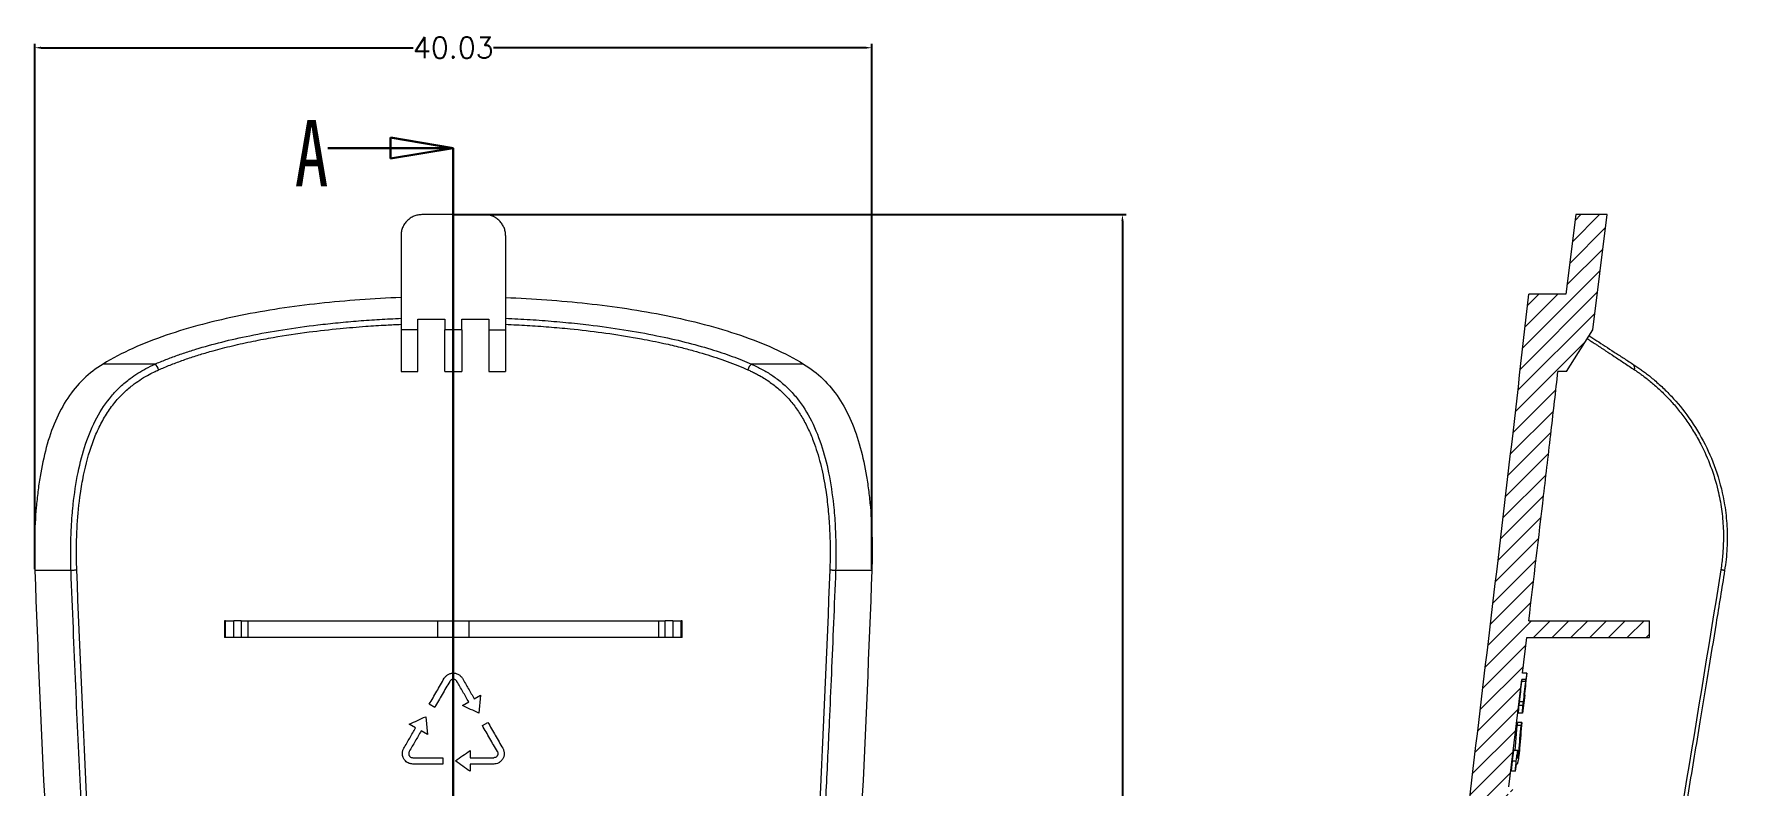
# Model space of a CAD drawing. Header units: inches. Extents: x 1631 to 3663, y 1126 to 1454.
# Drawn here: x 2922.2 to 3003.6, y 1278.6 to 1314.7 of the extents above; entities that cross this region are included whole.
import ezdxf

# ---------------------------------------------------------------- set-up
doc = ezdxf.new("R2010")
doc.units = ezdxf.units.IN
doc.header["$LTSCALE"] = 15
doc.linetypes.add('PHANTOM', pattern=[12.7, 6.35, -1.27, 1.27, -1.27, 1.27, -1.27])
doc.styles.add('SLDTEXTSTYLE0', font='TXT', dxfattribs={"width": 0.75})
doc.styles.get("Standard").update_dxf_attribs({"font": 'txt', "bigfont": 'gbcbig.shx'})
doc.dimstyles.new('1.5', dxfattribs={"dimtxt": 1, "dimasz": 0.3, "dimexe": 0.18, "dimexo": 0.0625, "dimgap": 0.09, "dimtad": 0, "dimzin": 0, "dimdsep": 46, "dimtxsty": 'Standard', "dimcen": 0, "dimclrd": 3, "dimclre": 3, "dimadec": 0, "dimazin": 2, "dimtfac": 1, "dimtofl": 0, "dimtmove": 0, "dimatfit": 3, "dimfxl": 1, "dimtolj": 1, "dimtzin": 0, "dimarcsym": 0})

# ---------------------------------------------------------------- blocks, each defined once
blk = doc.blocks.new('_CLOSED')
at = {"color": 0, "linetype": 'ByBlock', "lineweight": -2}
for p, q in [((-1, 0.166667), (0, 0)), ((-1, 0.166667), (-1, -0.166667)), ((0, 0), (-1, -0.166667)), ((0, 0), (-1, 0))]:
    blk.add_line(p, q, dxfattribs=at)
blk = doc.blocks.new('*D264')
at = {"color": 3, "lineweight": -2}
for p, q in [((2922.264, 1289.056), (2922.264, 1314.187)), ((2922.564, 1314.007), (2940.354, 1314.007)), ((2961.991, 1314.007), (2944.2, 1314.007)), ((2962.291, 1289.06), (2962.291, 1314.187))]:
    blk.add_line(p, q, dxfattribs=at)
at = {"color": 3}
for points in [[(2922.564, 1314.057), (2922.564, 1313.957), (2922.264, 1314.007)], [(2961.991, 1314.057), (2961.991, 1313.957), (2962.291, 1314.007)]]:
    blk.add_solid(points, dxfattribs=at)
at = {"layer": 'Defpoints', "color": 0}
for p in [(2962.291, 1314.007), (2922.264, 1288.994), (2962.291, 1288.998)]:
    blk.add_point(p, dxfattribs=at)
at = {"color": 0, "insert": (2942.277, 1314.007), "char_height": 1, "attachment_point": 5}
blk.add_mtext('\\A1;40.03', dxfattribs=at)
blk = doc.blocks.new('*D265')
at = {"color": 3, "lineweight": -2}
for p, q in [((2942.34, 1306.021), (2974.454, 1306.021)), ((2974.274, 1305.721), (2974.274, 1275.642)), ((2974.274, 1241.382), (2974.274, 1271.462)), ((2937.99, 1241.082), (2974.454, 1241.082))]:
    blk.add_line(p, q, dxfattribs=at)
at = {"color": 3}
for points in [[(2974.224, 1305.721), (2974.324, 1305.721), (2974.274, 1306.021)], [(2974.224, 1241.382), (2974.324, 1241.382), (2974.274, 1241.082)]]:
    blk.add_solid(points, dxfattribs=at)
at = {"layer": 'Defpoints', "color": 0}
for p in [(2942.277, 1306.021), (2937.927, 1241.082), (2974.274, 1241.082)]:
    blk.add_point(p, dxfattribs=at)
at = {"color": 0, "insert": (2974.274, 1273.552), "char_height": 1, "attachment_point": 5, "rotation": 90}
blk.add_mtext('\\A1;64.94', dxfattribs=at)

msp = doc.modelspace()

# ---------------------------------------------------------------- hatches: boundary and pattern name
at = {"linetype": 'Continuous', "lineweight": 0}
h = msp.add_hatch(dxfattribs=at)
h.set_pattern_fill('ANSI31', color=4, scale=0.2, style=0)
h.set_pattern_definition([(45, (131.2039, 0), (-0.4490128, 0.4490128), [])])
edge = h.paths.add_edge_path(flags=0)
edge.add_spline(control_points=[(2992.667, 1277.876), (2992.688, 1278.054), (2992.709, 1278.233), (2992.731, 1278.412)], knot_values=[0, 0, 0, 0, 1, 1, 1, 1], weights=[1, 1, 1, 1], degree=3, periodic=0)
edge.add_line((2992.731, 1278.412), (2992.933, 1278.412))
edge.add_spline(control_points=[(2992.933, 1278.412), (2992.942, 1278.489), (2992.952, 1278.565), (2992.961, 1278.642)], knot_values=[0, 0, 0, 0, 1, 1, 1, 1], weights=[1, 1, 1, 1], degree=3, periodic=0)
edge.add_line((2992.961, 1278.642), (2992.758, 1278.642))
edge.add_spline(control_points=[(2992.758, 1278.642), (2992.896, 1279.804), (2993.1, 1281.52), (2993.372, 1283.791)], knot_values=[0, 0, 0, 0, 1, 1, 1, 1], weights=[1, 1, 1, 1], degree=3, periodic=0)
edge.add_line((2993.372, 1283.791), (2993.573, 1283.791))
edge.add_spline(control_points=[(2993.573, 1283.791), (2993.585, 1283.891), (2993.597, 1283.991), (2993.609, 1284.091)], knot_values=[0, 0, 0, 0, 1, 1, 1, 1], weights=[1, 1, 1, 1], degree=3, periodic=0)
edge.add_line((2993.609, 1284.091), (2993.408, 1284.091))
edge.add_spline(control_points=[(2993.408, 1284.091), (2993.475, 1284.658), (2993.543, 1285.225), (2993.611, 1285.791)], knot_values=[0, 0, 0, 0, 1, 1, 1, 1], weights=[1, 1, 1, 1], degree=3, periodic=0)
edge.add_line((2993.611, 1285.791), (2999.482, 1285.791))
edge.add_line((2999.482, 1285.791), (2999.482, 1286.591))
edge.add_line((2999.482, 1286.591), (2993.706, 1286.591))
edge.add_spline(control_points=[(2993.706, 1286.591), (2994.267, 1291.296), (2994.691, 1294.892), (2995.103, 1298.522)], knot_values=[0, 0, 0, 0, 1, 1, 1, 1], weights=[1, 1, 1, 1], degree=3, periodic=0)
edge.add_line((2995.103, 1298.522), (2995.516, 1298.521))
edge.add_line((2995.516, 1298.521), (2996.764, 1300.506))
edge.add_line((2996.764, 1300.506), (2997.453, 1306.021))
edge.add_line((2997.453, 1306.021), (2995.953, 1306.021))
edge.add_line((2995.953, 1306.021), (2995.478, 1302.221))
edge.add_spline(control_points=[(2995.478, 1302.221), (2994.887, 1302.221), (2994.296, 1302.221), (2993.705, 1302.221)], knot_values=[0, 0, 0, 0, 1, 1, 1, 1], weights=[1, 1, 1, 1], degree=3, periodic=0)
edge.add_spline(control_points=[(2993.705, 1302.221), (2993.185, 1297.503), (2992.631, 1292.787), (2992.07, 1288.073), (2991.648, 1284.526), (2991.221, 1280.978), (2990.802, 1277.43), (2990.383, 1273.882), (2989.972, 1270.333), (2989.586, 1266.781)], knot_values=[0, 0, 0, 0, 0.014242, 0.014242, 0.014242, 0.02496, 0.02496, 0.02496, 0.035679, 0.035679, 0.035679, 0.035679], weights=[1, 1, 1, 1, 1, 1, 1, 1, 1, 1], degree=3, periodic=0)
edge.add_spline(control_points=[(2989.586, 1266.781), (2989.427, 1265.311), (2989.197, 1263.139), (2988.91, 1260.299), (2988.703, 1258.194), (2988.505, 1256.112), (2988.317, 1254.064), (2988.197, 1252.714), (2988.139, 1252.049)], knot_values=[0, 0, 0, 0, 0.25, 0.375, 0.5, 0.625, 0.75, 0.872492, 0.872492, 0.872492, 0.872492], weights=[1, 1, 1, 1, 1, 1, 1, 1, 1], degree=3, periodic=0)
edge.add_spline(control_points=[(2988.139, 1252.049), (2988.13, 1251.945), (2988.137, 1251.843), (2988.16, 1251.742)], knot_values=[0, 0, 0, 0, 1, 1, 1, 1], weights=[1, 1, 1, 1], degree=3, periodic=0)
edge.add_line((2988.16, 1251.742), (2988.929, 1248.328))
edge.add_spline(control_points=[(2988.929, 1248.328), (2988.952, 1248.226), (2988.99, 1248.13), (2989.044, 1248.039)], knot_values=[0, 0, 0, 0, 1, 1, 1, 1], weights=[1, 1, 1, 1], degree=3, periodic=0)
edge.add_arc((3028.229, 1271.181), 45.509, 210.56446, 211.36897)
edge.add_spline(control_points=[(2989.372, 1247.491), (2989.314, 1247.491), (2989.255, 1247.491), (2989.197, 1247.491)], knot_values=[0, 0, 0, 0, 1, 1, 1, 1], weights=[1, 1, 1, 1], degree=3, periodic=0)
edge.add_spline(control_points=[(2989.197, 1247.491), (2990.232, 1245.787), (2991.381, 1244.146), (2992.631, 1242.591)], knot_values=[0, 0, 0, 0, 0.005983, 0.005983, 0.005983, 0.005983], weights=[1, 1, 1, 1], degree=3, periodic=0)
edge.add_line((2992.631, 1242.591), (2992.822, 1242.591))
edge.add_arc((3028.229, 1271.181), 45.509, 218.91881, 220.91265)
edge.add_spline(control_points=[(2993.838, 1241.377), (2993.852, 1241.361), (2993.869, 1241.346), (2993.887, 1241.336), (2993.907, 1241.324), (2993.928, 1241.316), (2993.95, 1241.312), (2993.972, 1241.307), (2993.995, 1241.307), (2994.017, 1241.31), (2994.039, 1241.313), (2994.061, 1241.32), (2994.081, 1241.33), (2994.101, 1241.341), (2994.119, 1241.355), (2994.135, 1241.371), (2994.148, 1241.385), (2994.16, 1241.402), (2994.169, 1241.42)], knot_values=[0.000003, 0.000003, 0.000003, 0.000003, 0.000067, 0.000067, 0.000067, 0.000134, 0.000134, 0.000134, 0.000201, 0.000201, 0.000201, 0.000269, 0.000269, 0.000269, 0.000336, 0.000336, 0.000336, 0.000396, 0.000396, 0.000396, 0.000396], weights=[1, 1, 1, 1, 1, 1, 1, 1, 1, 1, 1, 1, 1, 1, 1, 1, 1, 1, 1], degree=3, periodic=0)
edge.add_spline(control_points=[(2994.169, 1241.42), (2994.228, 1241.541), (2994.287, 1241.66), (2994.348, 1241.78), (2994.389, 1241.861), (2994.43, 1241.941), (2994.472, 1242.022), (2994.514, 1242.1), (2994.555, 1242.179), (2994.597, 1242.257)], knot_values=[0.000006, 0.000006, 0.000006, 0.000006, 0.000407, 0.000407, 0.000407, 0.000679, 0.000679, 0.000679, 0.000946, 0.000946, 0.000946, 0.000946], weights=[1, 1, 1, 1, 1, 1, 1, 1, 1, 1], degree=3, periodic=0)
edge.add_spline(control_points=[(2994.597, 1242.257), (2994.616, 1242.347), (2994.663, 1242.567), (2994.711, 1242.788), (2994.738, 1242.919)], knot_values=[0.039732, 0.039732, 0.039732, 0.039732, 0.046075, 0.055171, 0.055171, 0.055171, 0.055171], weights=[1, 1, 1, 1, 1], degree=3, periodic=0)
edge.add_spline(control_points=[(2994.738, 1242.919), (2994.757, 1243.008), (2994.733, 1243.101), (2994.675, 1243.171)], knot_values=[0, 0, 0, 0, 1, 1, 1, 1], weights=[1, 1, 1, 1], degree=3, periodic=0)
edge.add_spline(control_points=[(2994.675, 1243.171), (2994.545, 1243.327), (2994.416, 1243.484), (2994.288, 1243.641)], knot_values=[0.272524, 0.272524, 0.272524, 0.272524, 0.273136, 0.273136, 0.273136, 0.273136], weights=[1, 1, 1, 1], degree=3, periodic=0)
edge.add_line((2994.288, 1243.641), (2996.335, 1243.641))
edge.add_line((2996.335, 1243.641), (2997.335, 1244.141))
edge.add_line((2997.335, 1244.141), (2997.335, 1245.241))
edge.add_line((2997.335, 1245.241), (3003.567, 1245.241))
edge.add_line((3003.567, 1245.241), (3003.567, 1246.041))
edge.add_line((3003.567, 1246.041), (3002.767, 1247.241))
edge.add_line((3002.767, 1247.241), (3002.367, 1247.241))
edge.add_arc((3002.367, 1246.941), 0.3, 90, 180)
edge.add_line((3002.067, 1246.941), (3002.067, 1246.241))
edge.add_line((3002.067, 1246.241), (2992.334, 1246.241))
edge.add_spline(control_points=[(2992.334, 1246.241), (2991.76, 1247.068), (2991.214, 1247.914), (2990.698, 1248.778)], knot_values=[0, 0, 0, 0, 1, 1, 1, 1], weights=[1, 1, 1, 1], degree=3, periodic=0)
edge.add_spline(control_points=[(2990.698, 1248.778), (2990.675, 1248.817), (2990.657, 1248.859), (2990.645, 1248.902), (2990.643, 1248.909), (2990.642, 1248.917), (2990.64, 1248.925)], knot_values=[0.000004, 0.000004, 0.000004, 0.000004, 0.000138, 0.000138, 0.000138, 0.000161, 0.000161, 0.000161, 0.000161], weights=[1, 1, 1, 1, 1, 1, 1], degree=3, periodic=0)
edge.add_spline(control_points=[(2990.64, 1248.925), (2990.529, 1249.414), (2990.419, 1249.904), (2990.309, 1250.394), (2990.25, 1250.655), (2990.191, 1250.917), (2990.132, 1251.178), (2990.075, 1251.432), (2990.017, 1251.686), (2989.96, 1251.94)], knot_values=[0.000025, 0.000025, 0.000025, 0.000025, 0.001531, 0.001531, 0.001531, 0.002335, 0.002335, 0.002335, 0.003117, 0.003117, 0.003117, 0.003117], weights=[1, 1, 1, 1, 1, 1, 1, 1, 1, 1], degree=3, periodic=0)
edge.add_spline(control_points=[(2989.96, 1251.94), (2989.949, 1251.991), (2989.945, 1252.042), (2989.95, 1252.094)], knot_values=[0, 0, 0, 0, 0.337953, 0.337953, 0.337953, 0.337953], weights=[1.017065, 1.003551, 0.998064, 1.000602], degree=3, periodic=0)
edge.add_spline(control_points=[(2989.95, 1252.094), (2990.172, 1254.628), (2990.411, 1257.193), (2990.669, 1259.791)], knot_values=[0, 0, 0, 0, 1, 1, 1, 1], weights=[1, 1, 1, 1], degree=3, periodic=0)
edge.add_line((2990.669, 1259.791), (2999.482, 1259.791))
edge.add_line((2999.482, 1259.791), (2999.482, 1260.591))
edge.add_line((2999.482, 1260.591), (2990.749, 1260.591))
edge.add_spline(control_points=[(2990.749, 1260.591), (2990.946, 1262.556), (2991.155, 1264.554), (2991.376, 1266.587)], knot_values=[0, 0, 0, 0, 1, 1, 1, 1], weights=[1, 1, 1, 1], degree=3, periodic=0)
edge.add_spline(control_points=[(2991.376, 1266.587), (2991.713, 1269.69), (2992.094, 1273.015), (2992.545, 1276.843)], knot_values=[0, 0, 0, 0, 1, 1, 1, 1], weights=[1, 1, 1, 1], degree=3, periodic=0)
edge.add_line((2992.545, 1276.843), (2992.746, 1276.842))
edge.add_spline(control_points=[(2992.746, 1276.842), (2992.756, 1276.918), (2992.765, 1276.995), (2992.774, 1277.072)], knot_values=[0, 0, 0, 0, 1, 1, 1, 1], weights=[1, 1, 1, 1], degree=3, periodic=0)
edge.add_line((2992.774, 1277.072), (2992.572, 1277.072))
edge.add_spline(control_points=[(2992.572, 1277.072), (2992.595, 1277.263), (2992.617, 1277.454), (2992.64, 1277.646)], knot_values=[0, 0, 0, 0, 1, 1, 1, 1], weights=[1, 1, 1, 1], degree=3, periodic=0)
edge.add_line((2992.64, 1277.646), (2992.842, 1277.646))
edge.add_spline(control_points=[(2992.842, 1277.646), (2992.851, 1277.723), (2992.86, 1277.799), (2992.87, 1277.876)], knot_values=[0, 0, 0, 0, 1, 1, 1, 1], weights=[1, 1, 1, 1], degree=3, periodic=0)
edge.add_line((2992.87, 1277.876), (2992.667, 1277.876))

# ---------------------------------------------------------------- linework, layer by layer
at = {"color": 7, "linetype": 'Continuous', "lineweight": 30}
msp.add_line((2936.277, 1309.206), (2942.277, 1309.206), dxfattribs=at)
at = {"color": 7, "linetype": 'PHANTOM', "lineweight": 30}
msp.add_line((2942.277, 1309.206), (2942.277, 1232.697), dxfattribs=at)
at = {"color": 7, "linetype": 'Continuous', "lineweight": 15}
for p, q in [((2943.777, 1306.021), (2940.777, 1306.021)), ((2995.953, 1306.021), (2995.478, 1302.221)), ((2997.453, 1306.021), (2995.953, 1306.021)), ((2996.764, 1300.506), (2997.453, 1306.021)), ((2939.777, 1305.021), (2939.777, 1300.506)), ((2944.777, 1305.021), (2944.777, 1300.506)), ((2995.478, 1302.221), (2993.705, 1302.221)), ((2940.577, 1301.021), (2941.877, 1301.021)), ((2940.577, 1300.506), (2940.577, 1301.021)), ((2941.877, 1301.021), (2941.877, 1300.506)), ((2942.677, 1301.021), (2943.977, 1301.021)), ((2942.677, 1300.506), (2942.677, 1301.021)), ((2943.977, 1301.021), (2943.977, 1300.506)), ((2940.577, 1300.506), (2939.777, 1300.506)), ((2939.777, 1300.506), (2939.777, 1298.521)), ((2940.577, 1298.521), (2940.577, 1300.506)), ((2942.677, 1300.506), (2941.877, 1300.506)), ((2941.877, 1298.521), (2941.877, 1300.506)), ((2942.677, 1300.506), (2942.677, 1298.521)), ((2943.977, 1300.506), (2944.777, 1300.506)), ((2943.977, 1300.506), (2943.977, 1298.521)), ((2944.777, 1300.506), (2944.777, 1298.521)), ((2995.516, 1298.521), (2996.764, 1300.506)), ((2928.012, 1298.873), (2925.527, 1298.873)), ((2939.777, 1298.521), (2940.577, 1298.521)), ((2941.877, 1298.521), (2942.677, 1298.521)), ((2943.977, 1298.521), (2944.777, 1298.521)), ((2959.027, 1298.873), (2956.542, 1298.873)), ((2995.516, 1298.521), (2995.103, 1298.521)), ((2923.997, 1288.995), (2922.264, 1288.994)), ((2962.291, 1288.998), (2960.558, 1288.995)), ((2931.341, 1286.591), (2931.339, 1285.791)), ((2931.389, 1286.591), (2931.341, 1286.591)), ((2931.389, 1285.791), (2931.389, 1286.591)), ((2931.787, 1285.791), (2931.787, 1286.591)), ((2932.138, 1286.591), (2931.787, 1286.591)), ((2932.138, 1286.591), (2932.138, 1285.791)), ((2932.46, 1285.791), (2932.46, 1286.591)), ((2941.518, 1286.591), (2941.518, 1285.791)), ((2943.036, 1285.791), (2943.036, 1286.591)), ((2952.095, 1286.591), (2952.095, 1285.791)), ((2952.416, 1285.791), (2952.416, 1286.591)), ((2952.768, 1286.591), (2952.416, 1286.591)), ((2952.768, 1286.591), (2952.768, 1285.791)), ((2953.166, 1285.791), (2953.166, 1286.591)), ((2953.214, 1286.591), (2953.166, 1286.591)), ((2953.215, 1285.791), (2953.214, 1286.591)), ((2993.706, 1286.591), (2999.482, 1286.591)), ((2999.482, 1285.791), (2999.482, 1286.591)), ((2931.389, 1285.791), (2931.339, 1285.791)), ((2932.138, 1285.791), (2931.787, 1285.791)), ((2942.277, 1284.091), (2942.277, 1285.791)), ((2952.768, 1285.791), (2952.416, 1285.791)), ((2953.215, 1285.791), (2953.166, 1285.791)), ((2993.408, 1284.091), (2993.611, 1285.791)), ((2993.611, 1285.791), (2999.482, 1285.791)), ((2942.277, 1283.792), (2942.277, 1284.091)), ((2992.758, 1278.643), (2993.372, 1283.791)), ((2993.562, 1283.691), (2993.36, 1283.691)), ((2993.573, 1283.791), (2993.372, 1283.791)), ((2993.609, 1284.091), (2993.408, 1284.091)), ((2993.609, 1284.091), (2993.573, 1283.792)), ((2943.277, 1282.859), (2943.58, 1283.034)), ((2943.58, 1283.034), (2943.497, 1282.178)), ((2993.511, 1283.034), (2993.405, 1282.178)), ((2993.479, 1282.859), (2993.511, 1283.034)), ((2940.957, 1282.005), (2941.04, 1281.149)), ((2941.387, 1282.45), (2941.127, 1282.6)), ((2942.714, 1282.534), (2943.017, 1282.709)), ((2993.405, 1282.178), (2993.203, 1282.178)), ((2993.251, 1282.709), (2993.225, 1282.534)), ((2993.427, 1282.534), (2993.225, 1282.534)), ((2993.453, 1282.709), (2993.251, 1282.709)), ((2993.427, 1282.534), (2993.453, 1282.709)), ((2940.477, 1281.474), (2940.174, 1281.649)), ((2941.04, 1281.149), (2940.737, 1281.324)), ((2943.667, 1281.584), (2943.927, 1281.734)), ((2993.139, 1281.584), (2993.034, 1280.392)), ((2993.169, 1281.734), (2993.139, 1281.584)), ((2993.341, 1281.584), (2993.139, 1281.584)), ((2993.372, 1281.734), (2993.169, 1281.734)), ((2993.341, 1281.584), (2993.372, 1281.734)), ((2943.077, 1280.392), (2943.077, 1280.042)), ((2992.976, 1280.392), (2992.909, 1279.908)), ((2993.179, 1280.392), (2992.976, 1280.392)), ((2993.179, 1280.392), (2993.137, 1280.042)), ((2941.777, 1280.042), (2941.777, 1279.742)), ((2943.077, 1279.742), (2943.077, 1279.392)), ((2992.905, 1279.875), (2992.857, 1279.392)), ((2992.906, 1279.892), (2993.109, 1279.892)), ((2993.102, 1279.742), (2993.06, 1279.392)), ((2992.857, 1279.392), (2992.86, 1279.416)), ((2993.06, 1279.392), (2992.857, 1279.392))]:
    msp.add_line(p, q, dxfattribs=at)
at = {"color": 8, "linetype": 'Continuous', "lineweight": 15}
msp.add_line((2993.173, 1280.342), (2993.232, 1280.342), dxfattribs=at)
at = {"color": 7, "linetype": 'Continuous', "lineweight": 15}
for centre, radius, start, end in [((2927.712, 1298.491), 0.486, 12.64872, 51.83968), ((2956.842, 1298.491), 0.486, 128.16037, 167.34989), ((2998.535, 1298.681), 0.243, 339.88338, 52.39294)]:
    msp.add_arc(centre, radius, start, end, dxfattribs=at)
for points, knots in [([(2940.777, 1306.021), (2940.744, 1306.02), (2940.679, 1306.019), (2940.582, 1306.004), (2940.487, 1305.98), (2940.364, 1305.936), (2940.218, 1305.859), (2940.065, 1305.732), (2939.939, 1305.579), (2939.847, 1305.405), (2939.788, 1305.217), (2939.781, 1305.086), (2939.777, 1305.021)], [0, 0, 0, 0, 0.0622486, 0.1240647, 0.1860639, 0.2488561, 0.3743504, 0.4987896, 0.6251533, 0.7507, 0.8752523, 1, 1, 1, 1]), ([(2944.777, 1305.021), (2944.776, 1305.054), (2944.774, 1305.119), (2944.76, 1305.215), (2944.737, 1305.309), (2944.693, 1305.432), (2944.616, 1305.578), (2944.49, 1305.732), (2944.335, 1305.86), (2944.159, 1305.952), (2943.971, 1306.011), (2943.842, 1306.018), (2943.777, 1306.021)], [0, 0, 0, 0, 0.062372, 0.12422, 0.186128, 0.248681, 0.374044, 0.50006, 0.627044, 0.7547, 0.877237, 1, 1, 1, 1]), ([(2939.777, 1302.06), (2938.457, 1302.007), (2937.156, 1301.913), (2934.595, 1301.632), (2933.336, 1301.445), (2931.49, 1301.071), (2930.88, 1300.931), (2929.682, 1300.614), (2929.104, 1300.441), (2927.438, 1299.868), (2926.42, 1299.418), (2925.527, 1298.873)], [0, 0, 0, 0, 0.25, 0.25, 0.5, 0.5, 0.625, 0.625, 0.75, 0.75, 1, 1, 1, 1]), ([(2944.777, 1302.06), (2946.097, 1302.007), (2947.399, 1301.913), (2949.959, 1301.632), (2951.218, 1301.445), (2953.065, 1301.071), (2953.674, 1300.931), (2954.872, 1300.614), (2955.45, 1300.441), (2957.116, 1299.868), (2958.135, 1299.418), (2959.027, 1298.873)], [0, 0, 0, 0, 0.25, 0.25, 0.5, 0.5, 0.625, 0.625, 0.75, 0.75, 1, 1, 1, 1]), ([(2989.586, 1266.781), (2990.229, 1272.693), (2990.938, 1278.597), (2992.349, 1290.406), (2993.053, 1296.311), (2993.705, 1302.221)], [0, 0, 0, 0, 0.5, 0.5, 1, 1, 1, 1]), ([(2928.012, 1298.873), (2928.097, 1298.909), (2928.267, 1298.983), (2928.531, 1299.089), (2928.802, 1299.193), (2929.081, 1299.295), (2929.368, 1299.394), (2929.663, 1299.491), (2930.265, 1299.68), (2931.214, 1299.943), (2932.601, 1300.256), (2934.136, 1300.532), (2935.553, 1300.726), (2936.767, 1300.857), (2937.752, 1300.944), (2938.757, 1301.014), (2939.435, 1301.046), (2939.777, 1301.062)], [0, 0, 0, 0, 0.025678, 0.05166, 0.077961, 0.104596, 0.131581, 0.158928, 0.186651, 0.296928, 0.41171, 0.543646, 0.681129, 0.759011, 0.838055, 0.918354, 1, 1, 1, 1]), ([(2928.186, 1298.597), (2928.276, 1298.636), (2928.455, 1298.715), (2928.731, 1298.827), (2929.012, 1298.936), (2929.298, 1299.041), (2929.588, 1299.143), (2929.882, 1299.24), (2930.181, 1299.335), (2930.483, 1299.425), (2930.835, 1299.526), (2931.403, 1299.678), (2932.205, 1299.868), (2933.021, 1300.034), (2934.076, 1300.224), (2935.291, 1300.407), (2936.771, 1300.573), (2938.003, 1300.677), (2938.977, 1300.74), (2939.54, 1300.766), (2939.777, 1300.777)], [0, 0, 0, 0, 0.027584, 0.055181, 0.082792, 0.110414, 0.138046, 0.165687, 0.193335, 0.220989, 0.248649, 0.289006, 0.373656, 0.459519, 0.498978, 0.641776, 0.763341, 0.863591, 0.942485, 1, 1, 1, 1]), ([(2944.777, 1301.062), (2944.973, 1301.053), (2945.364, 1301.036), (2945.946, 1301.002), (2946.521, 1300.963), (2947.09, 1300.918), (2947.652, 1300.868), (2948.207, 1300.812), (2949.14, 1300.707), (2950.421, 1300.532), (2951.955, 1300.256), (2953.343, 1299.942), (2954.367, 1299.659), (2955.113, 1299.42), (2955.613, 1299.246), (2956.09, 1299.065), (2956.392, 1298.937), (2956.542, 1298.873)], [0, 0, 0, 0, 0.04684, 0.093232, 0.139194, 0.184742, 0.229893, 0.274666, 0.319077, 0.456525, 0.588524, 0.703234, 0.813523, 0.861732, 0.90883, 0.954893, 1, 1, 1, 1]), ([(2944.777, 1300.777), (2944.95, 1300.769), (2945.295, 1300.753), (2945.811, 1300.724), (2946.327, 1300.691), (2946.841, 1300.652), (2947.354, 1300.609), (2948.206, 1300.528), (2949.391, 1300.391), (2950.522, 1300.216), (2951.508, 1300.039), (2952.258, 1299.887), (2953.086, 1299.694), (2953.74, 1299.522), (2954.315, 1299.355), (2954.851, 1299.184), (2955.374, 1299.002), (2955.882, 1298.808), (2956.206, 1298.667), (2956.368, 1298.597)], [0, 0, 0, 0, 0.041794, 0.083582, 0.125362, 0.167134, 0.208897, 0.25065, 0.375903, 0.50104, 0.534178, 0.626357, 0.693912, 0.751363, 0.801196, 0.850983, 0.900718, 0.950393, 1, 1, 1, 1]), ([(2996.591, 1300.23), (2996.709, 1300.154), (2996.943, 1300.002), (2997.347, 1299.74), (2997.772, 1299.464), (2998.21, 1299.18), (2998.527, 1298.974), (2998.683, 1298.873)], [0, 0, 0, 0, 0.2226631, 0.4398913, 0.6402034, 0.823229, 1, 1, 1, 1]), ([(2925.527, 1298.873), (2924.845, 1298.457), (2924.291, 1297.924), (2923.613, 1296.906), (2923.418, 1296.539), (2923.081, 1295.752), (2922.937, 1295.33), (2922.694, 1294.436), (2922.596, 1293.973), (2922.477, 1293.258), (2922.443, 1293.015), (2922.382, 1292.523), (2922.356, 1292.272), (2922.247, 1291.014), (2922.227, 1290.005), (2922.264, 1288.994)], [0, 0, 0, 0, 0.25, 0.25, 0.375, 0.375, 0.5, 0.5, 0.625, 0.625, 0.6875, 0.6875, 0.75, 0.75, 1, 1, 1, 1]), ([(2923.997, 1288.995), (2923.994, 1289.093), (2923.988, 1289.289), (2923.983, 1289.584), (2923.981, 1289.878), (2923.983, 1290.169), (2923.989, 1290.459), (2923.998, 1290.747), (2924.011, 1291.033), (2924.027, 1291.316), (2924.047, 1291.596), (2924.071, 1291.874), (2924.142, 1292.583), (2924.306, 1293.678), (2924.673, 1295.087), (2925.192, 1296.321), (2925.784, 1297.205), (2926.345, 1297.8), (2926.773, 1298.157), (2927.189, 1298.438), (2927.583, 1298.668), (2927.867, 1298.804), (2928.012, 1298.873)], [0, 0, 0, 0, 0.023809, 0.047438, 0.070892, 0.094173, 0.117286, 0.140233, 0.163019, 0.185647, 0.208122, 0.230447, 0.252626, 0.380419, 0.501077, 0.626199, 0.745534, 0.807644, 0.867901, 0.910209, 0.954202, 1, 1, 1, 1]), ([(2924.272, 1289.036), (2924.269, 1289.138), (2924.262, 1289.36), (2924.257, 1289.723), (2924.258, 1290.206), (2924.27, 1290.698), (2924.313, 1291.557), (2924.405, 1292.493), (2924.632, 1293.812), (2924.913, 1294.854), (2925.294, 1295.78), (2925.635, 1296.412), (2926.032, 1296.985), (2926.465, 1297.465), (2926.888, 1297.831), (2927.279, 1298.112), (2927.625, 1298.322), (2927.93, 1298.482), (2928.111, 1298.563), (2928.186, 1298.597)], [0, 0, 0, 0, 0.025431, 0.055586, 0.09046, 0.145239, 0.17747, 0.303766, 0.379054, 0.520272, 0.59003, 0.659665, 0.72858, 0.797017, 0.855228, 0.898659, 0.942083, 0.975871, 1, 1, 1, 1]), ([(2942.277, 1298.522), (2942.277, 1298.018), (2942.277, 1296.052), (2942.277, 1292.07), (2942.277, 1288.583), (2942.277, 1286.591)], [0.678911, 0.678911, 0.678911, 0.678911, 0.6940282, 0.7377385, 0.7963087, 0.7963087, 0.7963087, 0.7963087]), ([(2956.368, 1298.597), (2956.425, 1298.572), (2956.546, 1298.518), (2956.732, 1298.425), (2956.95, 1298.308), (2957.188, 1298.165), (2957.52, 1297.941), (2957.908, 1297.632), (2958.328, 1297.212), (2958.7, 1296.742), (2959.026, 1296.223), (2959.311, 1295.66), (2959.606, 1294.925), (2959.878, 1293.992), (2960.081, 1292.938), (2960.206, 1291.937), (2960.264, 1291.159), (2960.29, 1290.525), (2960.297, 1290.093), (2960.296, 1289.711), (2960.292, 1289.375), (2960.285, 1289.149), (2960.282, 1289.035)], [0, 0, 0, 0, 0.018263, 0.038619, 0.061063, 0.091188, 0.12125, 0.181291, 0.241337, 0.301466, 0.361607, 0.421898, 0.482859, 0.582718, 0.682742, 0.759506, 0.836324, 0.876491, 0.916465, 0.943546, 0.971391, 1, 1, 1, 1]), ([(2956.542, 1298.873), (2956.629, 1298.832), (2956.802, 1298.751), (2957.049, 1298.621), (2957.285, 1298.484), (2957.509, 1298.342), (2957.822, 1298.123), (2958.209, 1297.8), (2958.774, 1297.201), (2959.368, 1296.312), (2959.887, 1295.072), (2960.252, 1293.661), (2960.426, 1292.492), (2960.506, 1291.627), (2960.541, 1291.113), (2960.563, 1290.591), (2960.574, 1290.062), (2960.573, 1289.528), (2960.563, 1289.173), (2960.558, 1288.995)], [0, 0, 0, 0, 0.027385, 0.054197, 0.08046, 0.106201, 0.131449, 0.192416, 0.255087, 0.37479, 0.500585, 0.621155, 0.748656, 0.789377, 0.830536, 0.872155, 0.914257, 0.956865, 1, 1, 1, 1]), ([(2959.027, 1298.873), (2959.709, 1298.457), (2960.263, 1297.924), (2960.941, 1296.907), (2961.135, 1296.54), (2961.473, 1295.754), (2961.616, 1295.332), (2961.86, 1294.438), (2961.958, 1293.975), (2962.077, 1293.26), (2962.111, 1293.018), (2962.172, 1292.526), (2962.198, 1292.275), (2962.307, 1291.017), (2962.327, 1290.009), (2962.291, 1288.998)], [0, 0, 0, 0, 0.25, 0.25, 0.375, 0.375, 0.5, 0.5, 0.625, 0.625, 0.6875, 0.6875, 0.75, 0.75, 1, 1, 1, 1]), ([(2993.706, 1286.591), (2993.944, 1288.589), (2994.304, 1291.617), (2994.768, 1295.594), (2994.994, 1297.574), (2995.103, 1298.522)], [0, 0, 0, 0, 0.502355, 0.761525, 1, 1, 1, 1]), ([(2998.683, 1298.873), (2998.746, 1298.832), (2998.869, 1298.751), (2999.055, 1298.621), (2999.241, 1298.484), (2999.426, 1298.342), (2999.698, 1298.123), (3000.066, 1297.8), (3000.667, 1297.201), (3001.401, 1296.312), (3002.154, 1295.072), (3002.742, 1293.661), (3003.028, 1292.492), (3003.143, 1291.627), (3003.185, 1291.113), (3003.201, 1290.591), (3003.187, 1290.062), (3003.147, 1289.528), (3003.096, 1289.173), (3003.07, 1288.995)], [0, 0, 0, 0, 0.027385, 0.054197, 0.08046, 0.106201, 0.131449, 0.192416, 0.255087, 0.37479, 0.500585, 0.621155, 0.748656, 0.789377, 0.830536, 0.872155, 0.914257, 0.956865, 1, 1, 1, 1]), ([(2998.763, 1298.597), (2998.802, 1298.572), (2998.884, 1298.518), (2999.017, 1298.425), (2999.177, 1298.308), (2999.363, 1298.165), (2999.637, 1297.941), (2999.987, 1297.632), (3000.41, 1297.212), (3000.824, 1296.742), (3001.22, 1296.223), (3001.594, 1295.66), (3002.009, 1294.925), (3002.424, 1293.992), (3002.746, 1292.938), (3002.935, 1291.937), (3003.007, 1291.159), (3003.019, 1290.525), (3003.003, 1290.093), (3002.974, 1289.711), (3002.94, 1289.375), (3002.908, 1289.149), (3002.892, 1289.035)], [0, 0, 0, 0, 0.018263, 0.038619, 0.061063, 0.091188, 0.12125, 0.181291, 0.241337, 0.301466, 0.361607, 0.421898, 0.482859, 0.582718, 0.682742, 0.759506, 0.836324, 0.876491, 0.916465, 0.943546, 0.971391, 1, 1, 1, 1]), ([(2924.272, 1289.036), (2924.266, 1289.034), (2924.251, 1289.027), (2924.215, 1289.018), (2924.161, 1289.008), (2924.086, 1288.999), (2924.028, 1288.996), (2923.997, 1288.995)], [0, 0, 0, 0, 0.130139, 0.29767, 0.502604, 0.740327, 1, 1, 1, 1]), ([(2925.144, 1266.063), (2925.106, 1266.679), (2925.027, 1267.946), (2924.911, 1269.901), (2924.773, 1272.333), (2924.62, 1275.159), (2924.424, 1279.008), (2924.211, 1283.604), (2924.07, 1287.156), (2923.997, 1288.995)], [0, 0, 0, 0, 0.080748, 0.166134, 0.256204, 0.399216, 0.536011, 0.759813, 1, 1, 1, 1]), ([(2960.558, 1288.995), (2960.525, 1288.156), (2960.459, 1286.512), (2960.358, 1284.099), (2960.24, 1281.427), (2960.098, 1278.428), (2959.931, 1275.13), (2959.758, 1271.931), (2959.588, 1268.929), (2959.469, 1266.996), (2959.412, 1266.062)], [0, 0, 0, 0, 0.109605, 0.214673, 0.315219, 0.458805, 0.606846, 0.746625, 0.877649, 1, 1, 1, 1]), ([(2960.558, 1288.995), (2960.54, 1288.996), (2960.506, 1288.997), (2960.457, 1289.001), (2960.414, 1289.006), (2960.377, 1289.011), (2960.347, 1289.016), (2960.323, 1289.022), (2960.305, 1289.026), (2960.292, 1289.031), (2960.285, 1289.034), (2960.282, 1289.035)], [0, 0, 0, 0, 0.150325, 0.295039, 0.431342, 0.55711, 0.670958, 0.772174, 0.860585, 0.936387, 1, 1, 1, 1]), ([(3003.07, 1288.995), (3002.935, 1288.156), (3002.67, 1286.512), (3002.276, 1284.099), (3001.837, 1281.427), (3001.338, 1278.428), (3000.783, 1275.13), (3000.235, 1271.931), (2999.714, 1268.929), (2999.371, 1266.996), (2999.206, 1266.062)], [0, 0, 0, 0, 0.109605, 0.214673, 0.315219, 0.458805, 0.606846, 0.746625, 0.877649, 1, 1, 1, 1]), ([(3003.07, 1288.995), (3003.069, 1288.996), (3003.068, 1288.997), (3003.055, 1289.001), (3003.036, 1289.006), (3003.012, 1289.011), (3002.987, 1289.016), (3002.961, 1289.022), (3002.936, 1289.026), (3002.913, 1289.031), (3002.899, 1289.034), (3002.892, 1289.035)], [0, 0, 0, 0, 0.150325, 0.295039, 0.431342, 0.55711, 0.670958, 0.772174, 0.860585, 0.936387, 1, 1, 1, 1]), ([(2931.389, 1286.591), (2931.39, 1286.591), (2931.434, 1286.591), (2931.581, 1286.591), (2931.684, 1286.591), (2931.787, 1286.591)], [0, 0, 0, 0, 0.5, 0.5, 1, 1, 1, 1]), ([(2932.46, 1286.591), (2932.988, 1286.591), (2933.693, 1286.591), (2935.293, 1286.591), (2936.187, 1286.591), (2937.961, 1286.591), (2938.84, 1286.591), (2940.38, 1286.591), (2941.041, 1286.591), (2941.518, 1286.591)], [0, 0, 0, 0, 0.25, 0.25, 0.5, 0.5, 0.75, 0.75, 1, 1, 1, 1]), ([(2941.518, 1286.591), (2941.599, 1286.591), (2941.712, 1286.591), (2941.976, 1286.591), (2942.126, 1286.591), (2942.428, 1286.591), (2942.578, 1286.591), (2942.842, 1286.591), (2942.956, 1286.591), (2943.036, 1286.591)], [0, 0, 0, 0, 0.25, 0.25, 0.5, 0.5, 0.75, 0.75, 1, 1, 1, 1]), ([(2943.036, 1286.591), (2943.513, 1286.591), (2944.174, 1286.591), (2945.715, 1286.591), (2946.593, 1286.591), (2948.367, 1286.591), (2949.261, 1286.591), (2950.861, 1286.591), (2951.566, 1286.591), (2952.095, 1286.591)], [0, 0, 0, 0, 0.25, 0.25, 0.5, 0.5, 0.75, 0.75, 1, 1, 1, 1]), ([(2952.768, 1286.591), (2952.871, 1286.591), (2952.973, 1286.591), (2953.12, 1286.591), (2953.164, 1286.591), (2953.166, 1286.591)], [0, 0, 0, 0, 0.5, 0.5, 1, 1, 1, 1]), ([(2931.787, 1285.791), (2931.77, 1285.791), (2931.737, 1285.791), (2931.689, 1285.791), (2931.606, 1285.791), (2931.523, 1285.791), (2931.454, 1285.791), (2931.417, 1285.791), (2931.394, 1285.791), (2931.39, 1285.791), (2931.389, 1285.791)], [0, 0, 0, 0, 0.079776, 0.159593, 0.240679, 0.499394, 0.627929, 0.759459, 0.879005, 1, 1, 1, 1]), ([(2932.46, 1285.791), (2932.447, 1285.791), (2932.421, 1285.791), (2932.372, 1285.791), (2932.31, 1285.791), (2932.232, 1285.791), (2932.17, 1285.791), (2932.138, 1285.791)], [0, 0, 0, 0, 0.166776, 0.332177, 0.500272, 0.749398, 1, 1, 1, 1]), ([(2941.518, 1285.791), (2941.478, 1285.791), (2941.398, 1285.791), (2941.27, 1285.791), (2941.135, 1285.791), (2940.993, 1285.791), (2940.845, 1285.791), (2940.583, 1285.791), (2940.183, 1285.791), (2939.617, 1285.791), (2939.01, 1285.791), (2938.171, 1285.791), (2937.076, 1285.791), (2935.971, 1285.791), (2935.114, 1285.791), (2934.487, 1285.791), (2933.896, 1285.791), (2933.414, 1285.791), (2933.03, 1285.791), (2932.728, 1285.791), (2932.549, 1285.791), (2932.46, 1285.791)], [0, 0, 0, 0, 0.020589, 0.041116, 0.061613, 0.082112, 0.102647, 0.123249, 0.186675, 0.250149, 0.313574, 0.377048, 0.500012, 0.622976, 0.686401, 0.749875, 0.813301, 0.876775, 0.917883, 0.958871, 1, 1, 1, 1]), ([(2943.036, 1285.791), (2943.019, 1285.791), (2942.986, 1285.791), (2942.926, 1285.791), (2942.861, 1285.791), (2942.789, 1285.791), (2942.673, 1285.791), (2942.503, 1285.791), (2942.277, 1285.791), (2942.051, 1285.791), (2941.863, 1285.791), (2941.716, 1285.791), (2941.604, 1285.791), (2941.547, 1285.791), (2941.518, 1285.791)], [0, 0, 0, 0, 0.050532, 0.100316, 0.149864, 0.199695, 0.250319, 0.375056, 0.500088, 0.624825, 0.749857, 0.833574, 0.916154, 1, 1, 1, 1]), ([(2952.095, 1285.791), (2952.05, 1285.791), (2951.962, 1285.791), (2951.821, 1285.791), (2951.675, 1285.791), (2951.521, 1285.791), (2951.362, 1285.791), (2951.082, 1285.791), (2950.659, 1285.791), (2950.068, 1285.791), (2949.441, 1285.791), (2948.583, 1285.791), (2947.478, 1285.791), (2946.383, 1285.791), (2945.544, 1285.791), (2944.937, 1285.791), (2944.371, 1285.791), (2943.916, 1285.791), (2943.558, 1285.791), (2943.28, 1285.791), (2943.118, 1285.791), (2943.036, 1285.791)], [0, 0, 0, 0, 0.020589, 0.041116, 0.061613, 0.082112, 0.102647, 0.123249, 0.186675, 0.250149, 0.313574, 0.377048, 0.500012, 0.622976, 0.686401, 0.749875, 0.813301, 0.876775, 0.917883, 0.958871, 1, 1, 1, 1]), ([(2952.416, 1285.791), (2952.395, 1285.791), (2952.354, 1285.791), (2952.293, 1285.791), (2952.226, 1285.791), (2952.155, 1285.791), (2952.115, 1285.791), (2952.095, 1285.791)], [0, 0, 0, 0, 0.166776, 0.332177, 0.500272, 0.749398, 1, 1, 1, 1]), ([(2953.166, 1285.791), (2953.165, 1285.791), (2953.163, 1285.791), (2953.153, 1285.791), (2953.125, 1285.791), (2953.069, 1285.791), (2952.986, 1285.791), (2952.916, 1285.791), (2952.842, 1285.791), (2952.792, 1285.791), (2952.768, 1285.791)], [0, 0, 0, 0, 0.079776, 0.159593, 0.240679, 0.499394, 0.627929, 0.759459, 0.879005, 1, 1, 1, 1]), ([(2941.127, 1282.6), (2941.246, 1282.806), (2941.486, 1283.22), (2941.724, 1283.634), (2941.844, 1283.841)], [0, 0, 0, 0, 0.499264, 1, 1, 1, 1]), ([(2942.104, 1283.691), (2941.984, 1283.484), (2941.745, 1283.071), (2941.506, 1282.656), (2941.387, 1282.45)], [0, 0, 0, 0, 0.500651, 1, 1, 1, 1]), ([(2941.844, 1283.841), (2941.856, 1283.861), (2941.881, 1283.9), (2941.927, 1283.95), (2941.978, 1283.994), (2942.033, 1284.03), (2942.092, 1284.058), (2942.153, 1284.077), (2942.215, 1284.089), (2942.257, 1284.091), (2942.277, 1284.091)], [0, 0, 0, 0, 0.132263, 0.262417, 0.390479, 0.516464, 0.64039, 0.762275, 0.882138, 1, 1, 1, 1]), ([(2942.277, 1283.792), (2942.265, 1283.791), (2942.242, 1283.79), (2942.208, 1283.78), (2942.172, 1283.763), (2942.133, 1283.735), (2942.114, 1283.706), (2942.104, 1283.691)], [0, 0, 0, 0, 0.166758, 0.331457, 0.499357, 0.7497, 1, 1, 1, 1]), ([(2942.277, 1284.091), (2942.301, 1284.09), (2942.348, 1284.089), (2942.419, 1284.073), (2942.488, 1284.047), (2942.554, 1284.01), (2942.614, 1283.964), (2942.668, 1283.907), (2942.696, 1283.864), (2942.71, 1283.841)], [0, 0, 0, 0, 0.135059, 0.27267, 0.412864, 0.555668, 0.701109, 0.849212, 1, 1, 1, 1]), ([(2942.45, 1283.691), (2942.444, 1283.701), (2942.431, 1283.721), (2942.406, 1283.746), (2942.373, 1283.769), (2942.329, 1283.788), (2942.295, 1283.79), (2942.277, 1283.792)], [0, 0, 0, 0, 0.168064, 0.333539, 0.50168, 0.751381, 1, 1, 1, 1]), ([(2942.277, 1283.791), (2942.277, 1283.746), (2942.277, 1282.018), (2942.277, 1280.299), (2942.277, 1278.643)], [0.82381412, 0.82381412, 0.82381412, 0.82381412, 0.82515899, 0.87486426, 0.87486426, 0.87486426, 0.87486426]), ([(2943.017, 1282.709), (2942.923, 1282.873), (2942.734, 1283.2), (2942.545, 1283.528), (2942.45, 1283.691)], [0, 0, 0, 0, 0.499614, 1, 1, 1, 1]), ([(2942.71, 1283.841), (2942.805, 1283.678), (2942.994, 1283.35), (2943.183, 1283.023), (2943.277, 1282.859)], [0, 0, 0, 0, 0.500387, 1, 1, 1, 1]), ([(2993.36, 1283.691), (2993.341, 1283.528), (2993.304, 1283.201), (2993.269, 1282.874), (2993.251, 1282.709)], [0, 0, 0, 0, 0.49847, 1, 1, 1, 1]), ([(2993.371, 1283.784), (2993.37, 1283.779), (2993.369, 1283.768), (2993.365, 1283.737), (2993.362, 1283.707), (2993.36, 1283.691)], [0, 0, 0, 0, 0.301493, 0.643205, 1, 1, 1, 1]), ([(2993.453, 1282.709), (2993.471, 1282.873), (2993.506, 1283.2), (2993.543, 1283.528), (2993.562, 1283.691)], [0, 0, 0, 0, 0.499614, 1, 1, 1, 1]), ([(2993.582, 1283.841), (2993.564, 1283.678), (2993.529, 1283.35), (2993.495, 1283.023), (2993.479, 1282.859)], [0, 0, 0, 0, 0.500387, 1, 1, 1, 1]), ([(2993.562, 1283.691), (2993.563, 1283.701), (2993.565, 1283.721), (2993.568, 1283.746), (2993.571, 1283.769), (2993.573, 1283.788), (2993.573, 1283.79), (2993.573, 1283.792)], [0, 0, 0, 0, 0.168064, 0.333539, 0.50168, 0.751381, 1, 1, 1, 1]), ([(2993.609, 1284.091), (2993.609, 1284.09), (2993.609, 1284.089), (2993.607, 1284.073), (2993.604, 1284.047), (2993.601, 1284.01), (2993.596, 1283.964), (2993.59, 1283.907), (2993.585, 1283.864), (2993.582, 1283.841)], [0, 0, 0, 0, 0.135059, 0.27267, 0.412864, 0.555668, 0.701109, 0.849212, 1, 1, 1, 1]), ([(2940.174, 1281.649), (2940.305, 1281.708), (2940.566, 1281.827), (2940.827, 1281.946), (2940.957, 1282.005)], [0, 0, 0, 0, 0.500657, 1, 1, 1, 1]), ([(2943.497, 1282.178), (2943.367, 1282.238), (2943.106, 1282.356), (2942.845, 1282.475), (2942.714, 1282.534)], [0, 0, 0, 0, 0.499579, 1, 1, 1, 1]), ([(2993.225, 1282.534), (2993.22, 1282.475), (2993.21, 1282.357), (2993.205, 1282.238), (2993.203, 1282.178)], [0, 0, 0, 0, 0.4985615, 1, 1, 1, 1]), ([(2993.405, 1282.178), (2993.408, 1282.238), (2993.412, 1282.356), (2993.422, 1282.475), (2993.427, 1282.534)], [0, 0, 0, 0, 0.499579, 1, 1, 1, 1]), ([(2939.91, 1280.492), (2940.005, 1280.656), (2940.194, 1280.983), (2940.383, 1281.311), (2940.477, 1281.474)], [0, 0, 0, 0, 0.501293, 1, 1, 1, 1]), ([(2940.737, 1281.324), (2940.643, 1281.161), (2940.454, 1280.833), (2940.265, 1280.506), (2940.17, 1280.342)], [0, 0, 0, 0, 0.498657, 1, 1, 1, 1]), ([(2944.384, 1280.342), (2944.264, 1280.549), (2944.025, 1280.963), (2943.786, 1281.377), (2943.667, 1281.584)], [0, 0, 0, 0, 0.5014021, 1, 1, 1, 1]), ([(2943.927, 1281.734), (2944.046, 1281.527), (2944.285, 1281.113), (2944.524, 1280.699), (2944.644, 1280.492)], [0, 0, 0, 0, 0.49853, 1, 1, 1, 1]), ([(2993.232, 1280.342), (2993.25, 1280.549), (2993.284, 1280.963), (2993.322, 1281.377), (2993.341, 1281.584)], [0, 0, 0, 0, 0.5014021, 1, 1, 1, 1]), ([(2993.372, 1281.734), (2993.354, 1281.527), (2993.317, 1281.113), (2993.285, 1280.699), (2993.268, 1280.492)], [0, 0, 0, 0, 0.49853, 1, 1, 1, 1]), ([(2939.843, 1280.242), (2939.844, 1280.265), (2939.846, 1280.31), (2939.86, 1280.375), (2939.881, 1280.436), (2939.9, 1280.473), (2939.91, 1280.492)], [0, 0, 0, 0, 0.263853, 0.518443, 0.763811, 1, 1, 1, 1]), ([(2940.17, 1280.342), (2940.162, 1280.326), (2940.146, 1280.294), (2940.144, 1280.259), (2940.143, 1280.242)], [0, 0, 0, 0, 0.499458, 1, 1, 1, 1]), ([(2942.377, 1279.892), (2942.494, 1279.975), (2942.727, 1280.142), (2942.961, 1280.308), (2943.077, 1280.392)], [0, 0, 0, 0, 0.5002056, 1, 1, 1, 1]), ([(2944.384, 1280.342), (2944.392, 1280.326), (2944.408, 1280.294), (2944.41, 1280.259), (2944.411, 1280.241)], [0, 0, 0, 0, 0.499284, 1, 1, 1, 1]), ([(2944.644, 1280.492), (2944.654, 1280.473), (2944.674, 1280.436), (2944.694, 1280.375), (2944.708, 1280.309), (2944.71, 1280.264), (2944.711, 1280.241)], [0, 0, 0, 0, 0.236043, 0.481363, 0.736002, 1, 1, 1, 1]), ([(2993.109, 1279.892), (2993.12, 1279.975), (2993.141, 1280.142), (2993.167, 1280.308), (2993.179, 1280.392)], [0, 0, 0, 0, 0.5002056, 1, 1, 1, 1]), ([(2993.232, 1280.342), (2993.231, 1280.326), (2993.228, 1280.294), (2993.224, 1280.259), (2993.222, 1280.241)], [0, 0, 0, 0, 0.499284, 1, 1, 1, 1]), ([(2993.268, 1280.492), (2993.267, 1280.473), (2993.264, 1280.436), (2993.258, 1280.375), (2993.251, 1280.309), (2993.246, 1280.264), (2993.243, 1280.241)], [0, 0, 0, 0, 0.236043, 0.481363, 0.736002, 1, 1, 1, 1]), ([(2940.343, 1279.742), (2940.343, 1279.742), (2940.283, 1279.742), (2940.152, 1279.765), (2940.024, 1279.848), (2939.934, 1279.949), (2939.882, 1280.037), (2939.848, 1280.146), (2939.845, 1280.212), (2939.843, 1280.242)], [0, 0, 0, 0, 0.000028, 0.228303, 0.498174, 0.564138, 0.748597, 0.886026, 1, 1, 1, 1]), ([(2940.143, 1280.242), (2940.144, 1280.228), (2940.145, 1280.202), (2940.157, 1280.164), (2940.175, 1280.13), (2940.209, 1280.09), (2940.264, 1280.05), (2940.317, 1280.044), (2940.343, 1280.042)], [0, 0, 0, 0, 0.127943, 0.250924, 0.373964, 0.502077, 0.751478, 1, 1, 1, 1]), ([(2940.343, 1280.042), (2940.582, 1280.042), (2941.06, 1280.042), (2941.538, 1280.042), (2941.777, 1280.042)], [0, 0, 0, 0, 0.5002188, 1, 1, 1, 1]), ([(2941.777, 1279.742), (2941.538, 1279.742), (2941.06, 1279.742), (2940.582, 1279.742), (2940.343, 1279.742)], [0, 0, 0, 0, 0.499783, 1, 1, 1, 1]), ([(2943.077, 1279.392), (2942.96, 1279.475), (2942.727, 1279.642), (2942.494, 1279.808), (2942.377, 1279.892)], [0, 0, 0, 0, 0.500318, 1, 1, 1, 1]), ([(2943.077, 1280.042), (2943.266, 1280.042), (2943.644, 1280.042), (2944.022, 1280.042), (2944.211, 1280.042)], [0, 0, 0, 0, 0.499549, 1, 1, 1, 1]), ([(2944.211, 1279.742), (2944.022, 1279.742), (2943.644, 1279.742), (2943.266, 1279.742), (2943.077, 1279.742)], [0, 0, 0, 0, 0.500365, 1, 1, 1, 1]), ([(2944.411, 1280.241), (2944.41, 1280.228), (2944.409, 1280.202), (2944.397, 1280.164), (2944.379, 1280.129), (2944.345, 1280.09), (2944.29, 1280.05), (2944.237, 1280.044), (2944.211, 1280.042)], [0, 0, 0, 0, 0.128216, 0.251481, 0.374855, 0.503382, 0.752084, 1, 1, 1, 1]), ([(2944.711, 1280.241), (2944.71, 1280.222), (2944.709, 1280.181), (2944.697, 1280.116), (2944.667, 1280.027), (2944.62, 1279.948), (2944.544, 1279.864), (2944.455, 1279.799), (2944.332, 1279.75), (2944.25, 1279.744), (2944.211, 1279.742)], [0, 0, 0, 0, 0.073175, 0.157062, 0.251657, 0.434402, 0.501546, 0.686323, 0.852453, 1, 1, 1, 1]), ([(2993.06, 1279.392), (2993.067, 1279.475), (2993.082, 1279.642), (2993.1, 1279.808), (2993.109, 1279.892)], [0, 0, 0, 0, 0.500318, 1, 1, 1, 1]), ([(2993.15, 1279.742), (2993.139, 1279.742), (2993.118, 1279.742), (2993.107, 1279.742), (2993.102, 1279.742)], [0, 0, 0, 0, 0.500365, 1, 1, 1, 1]), ([(2993.137, 1280.042), (2993.143, 1280.042), (2993.154, 1280.042), (2993.175, 1280.042), (2993.186, 1280.042)], [0, 0, 0, 0, 0.499549, 1, 1, 1, 1]), ([(2993.243, 1280.241), (2993.241, 1280.222), (2993.236, 1280.181), (2993.227, 1280.116), (2993.214, 1280.027), (2993.202, 1279.948), (2993.186, 1279.864), (2993.172, 1279.799), (2993.158, 1279.75), (2993.153, 1279.744), (2993.15, 1279.742)], [0, 0, 0, 0, 0.073175, 0.157062, 0.251657, 0.434402, 0.501546, 0.686323, 0.852453, 1, 1, 1, 1]), ([(2993.222, 1280.241), (2993.221, 1280.228), (2993.217, 1280.202), (2993.212, 1280.164), (2993.207, 1280.129), (2993.2, 1280.09), (2993.191, 1280.05), (2993.188, 1280.044), (2993.186, 1280.042)], [0, 0, 0, 0, 0.128216, 0.251481, 0.374855, 0.503382, 0.752084, 1, 1, 1, 1])]:
    msp.add_open_spline(points, degree=3, knots=knots, dxfattribs=at)
at = {"color": 8, "linetype": 'Continuous', "lineweight": 15}
msp.add_open_spline([(2996.502, 1300.088), (2996.506, 1300.086), (2996.546, 1300.06), (2996.637, 1300), (2996.774, 1299.911), (2996.916, 1299.818), (2997.043, 1299.734), (2997.159, 1299.659), (2997.271, 1299.585), (2997.473, 1299.452), (2997.786, 1299.246), (2998.242, 1298.944), (2998.589, 1298.713), (2998.763, 1298.597)], degree=3, knots=[0, 0, 0, 0, 0.008612, 0.077326, 0.169106, 0.248098, 0.309721, 0.367392, 0.421115, 0.47089, 0.647585, 0.82398, 1, 1, 1, 1], dxfattribs=at)
at = {"color": 7, "linetype": 'Continuous', "lineweight": 15}
for points in [[(2922.264, 1288.994), (2922.545, 1281.341), (2922.918, 1273.698), (2923.385, 1266.075)], [(2925.415, 1266.11), (2924.946, 1273.735), (2924.563, 1281.381), (2924.272, 1289.036)], [(2960.282, 1289.035), (2959.991, 1281.38), (2959.608, 1273.735), (2959.139, 1266.11)], [(2962.291, 1288.998), (2962.01, 1281.343), (2961.636, 1273.699), (2961.169, 1266.075)], [(3002.892, 1289.035), (3001.664, 1281.38), (3000.393, 1273.735), (2999.036, 1266.11)], [(2932.138, 1286.591), (2932.263, 1286.591), (2932.386, 1286.591), (2932.46, 1286.591)], [(2952.095, 1286.591), (2952.169, 1286.591), (2952.291, 1286.591), (2952.416, 1286.591)]]:
    msp.add_open_spline(points, degree=3, dxfattribs=at)

# ---------------------------------------------------------------- block references
at = {"color": 7, "linetype": 'Continuous', "lineweight": 30, "xscale": 3, "yscale": 3, "zscale": 0.5}
msp.add_blockref('_CLOSED', (2942.277, 1309.206), dxfattribs=at)

# ---------------------------------------------------------------- texts
at = {"color": 7, "linetype": 'Continuous', "insert": (2934.689, 1310.547), "char_height": 3.175, "attachment_point": 1, "style": 'SLDTEXTSTYLE0'}
msp.add_mtext('A', dxfattribs=at)

# ---------------------------------------------------------------- dimensions: what is measured, and where the dimension line sits
dim = msp.add_linear_dim(base=(2962.291, 1314.007), p1=(2922.264, 1288.994), p2=(2962.291, 1288.998), dimstyle='1.5')
dim.commit()
dim.dimension.update_dxf_attribs({"geometry": '*D264', "text_midpoint": (2942.277, 1314.007), "dimtype": 160})
dim = msp.add_linear_dim(base=(2974.274, 1241.082), p1=(2942.277, 1306.021), p2=(2937.927, 1241.082), angle=90, dimstyle='1.5')
dim.commit()
dim.dimension.update_dxf_attribs({"geometry": '*D265', "text_midpoint": (2974.274, 1273.552)})

doc.saveas('drawing.dxf')
